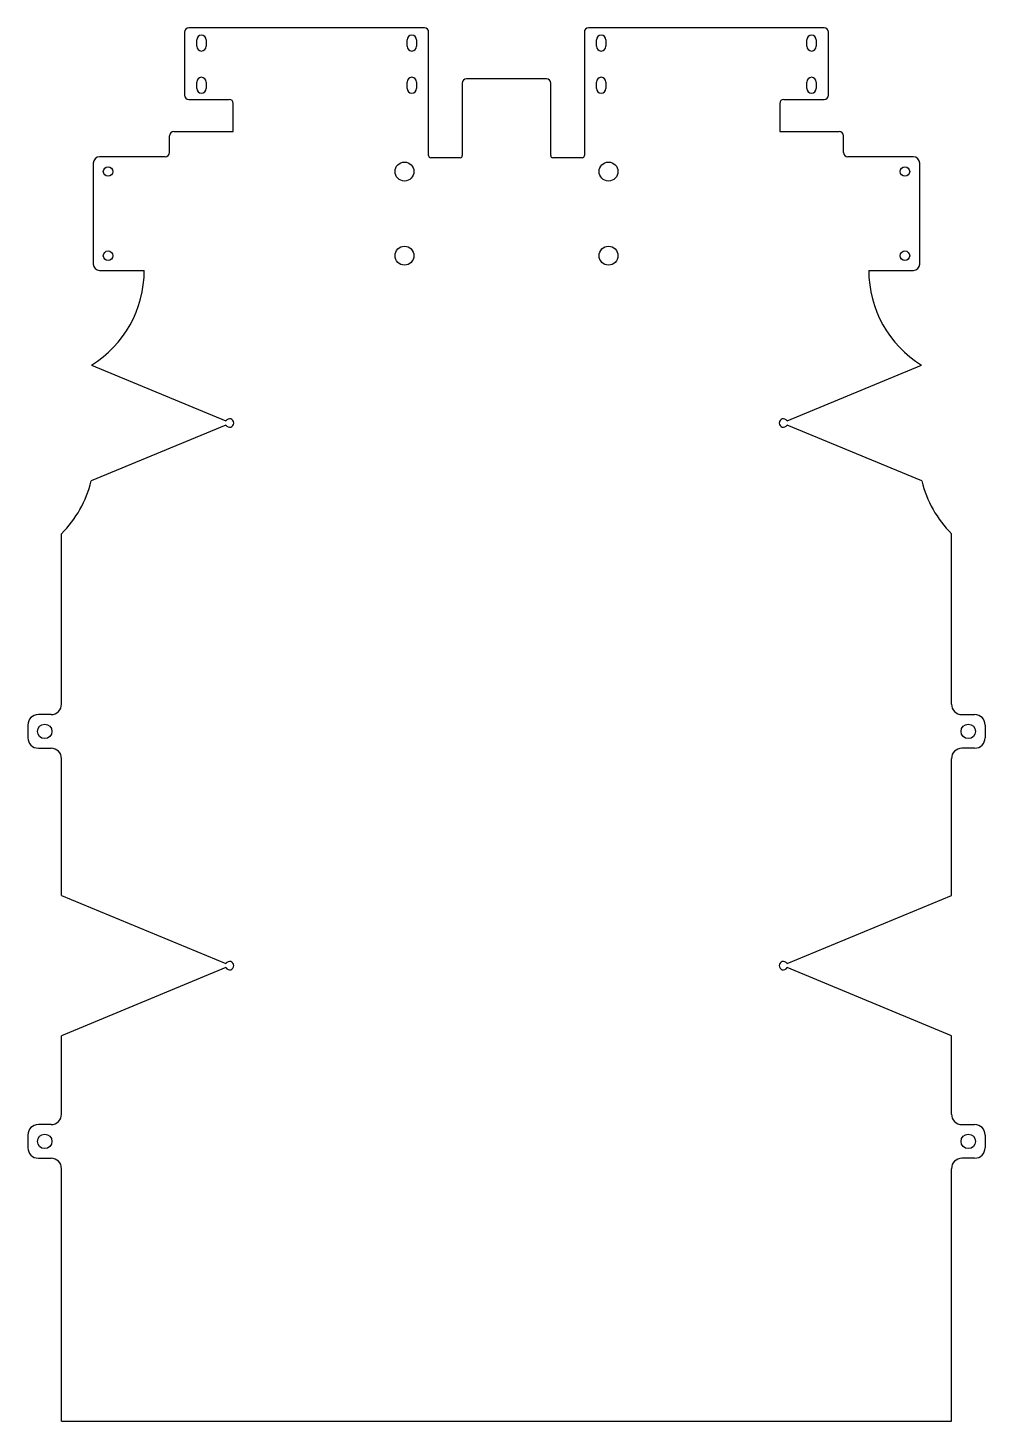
# Model space of a CAD drawing. Header units: millimetres. Extents: x -228 to 228, y -400 to 262.
import ezdxf

# ---------------------------------------------------------------- set-up
doc = ezdxf.new("R2010")
doc.units = ezdxf.units.MM

msp = doc.modelspace()

# ---------------------------------------------------------------- linework, layer by layer
at = {"color": 7, "linetype": 'Continuous', "lineweight": 25}
for p, q in [((-153, 260.38), (-153, 230.38)), ((-39, 262.38), (-151, 262.38)), ((-37, 201.67), (-37, 260.38)), ((37, 260.38), (37, 201.67)), ((151, 262.38), (39, 262.38)), ((153, 230.38), (153, 260.38)), ((-147.25, 253.63), (-147.25, 256.63)), ((-142.75, 256.63), (-142.75, 253.63)), ((-47.25, 253.63), (-47.25, 256.63)), ((-42.75, 256.63), (-42.75, 253.63)), ((42.75, 253.63), (42.75, 256.63)), ((47.25, 256.63), (47.25, 253.63)), ((142.75, 253.63), (142.75, 256.63)), ((147.25, 256.63), (147.25, 253.63)), ((-147.25, 233.63), (-147.25, 236.63)), ((-142.75, 236.63), (-142.75, 233.63)), ((-47.25, 233.63), (-47.25, 236.63)), ((-42.75, 236.63), (-42.75, 233.63)), ((-21, 236.09), (-21, 201.67)), ((19, 238.09), (-19, 238.09)), ((21, 201.67), (21, 236.09)), ((42.75, 233.63), (42.75, 236.63)), ((47.25, 236.63), (47.25, 233.63)), ((142.75, 233.63), (142.75, 236.63)), ((147.25, 236.63), (147.25, 233.63)), ((-151, 228.38), (-131.9, 228.38)), ((-129.9, 213.07), (-129.9, 226.38)), ((129.9, 226.38), (129.9, 213.07)), ((131.9, 228.38), (151, 228.38)), ((-158.21, 213.07), (-129.9, 213.07)), ((129.9, 213.07), (158.21, 213.07)), ((-160.21, 203.07), (-160.21, 211.07)), ((160.21, 203.07), (160.21, 211.07)), ((-162.21, 201.07), (-193.42, 201.07)), ((-22, 200.67), (-36, 200.67)), ((36, 200.67), (22, 200.67)), ((193.42, 201.07), (162.21, 201.07)), ((-196.42, 198.07), (-196.42, 150.07)), ((196.42, 150.07), (196.42, 198.07)), ((-193.42, 147.07), (-172.21, 147.07)), ((172.21, 147.07), (193.42, 147.07)), ((-197.34, 101.99), (-133.35, 75.48)), ((133.35, 75.48), (197.34, 101.99)), ((-133.35, 73.53), (-197.48, 46.97)), ((197.48, 46.97), (133.35, 73.53)), ((-211.53, -59.08), (-211.53, 21.9)), ((211.53, -59.08), (211.53, 21.9)), ((-216.53, -64.08), (-222.53, -64.08)), ((216.53, -64.08), (222.53, -64.08)), ((-227.53, -69.08), (-227.53, -75.08)), ((227.53, -69.08), (227.53, -75.08)), ((-222.53, -80.08), (-216.53, -80.08)), ((-211.53, -150.07), (-211.53, -85.08)), ((211.53, -150.07), (211.53, -85.08)), ((222.53, -80.08), (216.53, -80.08)), ((-211.53, -150.07), (-133.35, -182.45)), ((133.35, -182.45), (211.53, -150.07)), ((-133.35, -184.41), (-211.53, -216.79)), ((211.53, -216.79), (133.35, -184.41)), ((-211.53, -254), (-211.53, -216.79)), ((211.53, -254), (211.53, -216.79)), ((-227.53, -264), (-227.53, -270)), ((-216.53, -259), (-222.53, -259)), ((216.53, -259), (222.53, -259)), ((227.53, -264), (227.53, -270)), ((-222.53, -275), (-216.53, -275)), ((222.53, -275), (216.53, -275)), ((-211.53, -400), (-211.53, -280)), ((211.53, -400), (211.53, -280)), ((-211.53, -400), (211.53, -400))]:
    msp.add_line(p, q, dxfattribs=at)
for centre, radius in [((-189.42, 194.07), 2.25), ((-48.5, 194.07), 4.5), ((48.5, 194.07), 4.5), ((189.42, 194.07), 2.25), ((-189.42, 154.07), 2.25), ((-48.5, 154.07), 4.5), ((48.5, 154.07), 4.5), ((189.42, 154.07), 2.25), ((-219.53, -72.08), 3.45), ((219.53, -72.08), 3.45), ((-219.53, -267), 3.45), ((219.53, -267), 3.45)]:
    msp.add_circle(centre, radius, dxfattribs=at)
for centre, radius, start, end in [((-151, 260.38), 2, 90, 180), ((-145, 256.63), 2.25, 0, 180), ((-45, 256.63), 2.25, 0, 180), ((-39, 260.38), 2, 0, 90), ((39, 260.38), 2, 90, 180), ((45, 256.63), 2.25, 0, 180), ((145, 256.63), 2.25, 0, 180), ((151, 260.38), 2, 0, 90), ((-145, 253.63), 2.25, 180, 0), ((-45, 253.63), 2.25, 180, 0), ((45, 253.63), 2.25, 180, 0), ((145, 253.63), 2.25, 180, 0), ((-145, 236.63), 2.25, 0, 180), ((-45, 236.63), 2.25, 0, 180), ((45, 236.63), 2.25, 0, 180), ((145, 236.63), 2.25, 0, 180), ((-145, 233.63), 2.25, 180, 0), ((-45, 233.63), 2.25, 180, 0), ((-19, 236.09), 2, 90, 180), ((19, 236.09), 2, 0, 90), ((45, 233.63), 2.25, 180, 0), ((145, 233.63), 2.25, 180, 0), ((-151, 230.38), 2, 180, 270), ((-131.9, 226.38), 2, 0, 90), ((131.9, 226.38), 2, 90, 180), ((151, 230.38), 2, 270, 0), ((-158.21, 211.07), 2, 90, 180), ((158.21, 211.07), 2, 0, 90), ((-193.42, 198.07), 3, 90, 180), ((-162.21, 203.07), 2, 270, 0), ((-36, 201.67), 1, 180, 270), ((-22, 201.67), 1, 270, 0), ((22, 201.67), 1, 180, 270), ((36, 201.67), 1, 270, 0), ((162.21, 203.07), 2, 180, 270), ((193.42, 198.07), 3, 0, 90), ((-225.21, 147.07), 53, 301.71929, 0), ((-193.42, 150.07), 3, 180, 270), ((225.21, 147.07), 53, 180, 238.28071), ((193.42, 150.07), 3, 270, 0), ((-131.6, 74.51), 2, 209.25008, 150.74992), ((131.6, 74.51), 2, 29.25008, 330.74992), ((-249, 59.38), 53, 315, 346.45233), ((249, 59.38), 53, 193.54767, 225), ((-216.53, -59.08), 5, 270, 0), ((216.53, -59.08), 5, 180, 270), ((-222.53, -69.08), 5, 90, 180), ((222.53, -69.08), 5, 360, 90), ((-222.53, -75.08), 5, 180, 270), ((222.53, -75.08), 5, 270, 0), ((-216.53, -85.08), 5, 0, 90), ((216.53, -85.08), 5, 90, 180), ((-131.6, -183.43), 2, 209.25008, 150.74992), ((131.6, -183.43), 2, 29.25008, 330.74992), ((-216.53, -254), 5, 270, 0), ((216.53, -254), 5, 180, 270), ((-222.53, -264), 5, 90, 180), ((222.53, -264), 5, 0, 90), ((-222.53, -270), 5, 180, 270), ((222.53, -270), 5, 270, 0), ((-216.53, -280), 5, 0, 90), ((216.53, -280), 5, 90, 180)]:
    msp.add_arc(centre, radius, start, end, dxfattribs=at)

doc.saveas('drawing.dxf')
